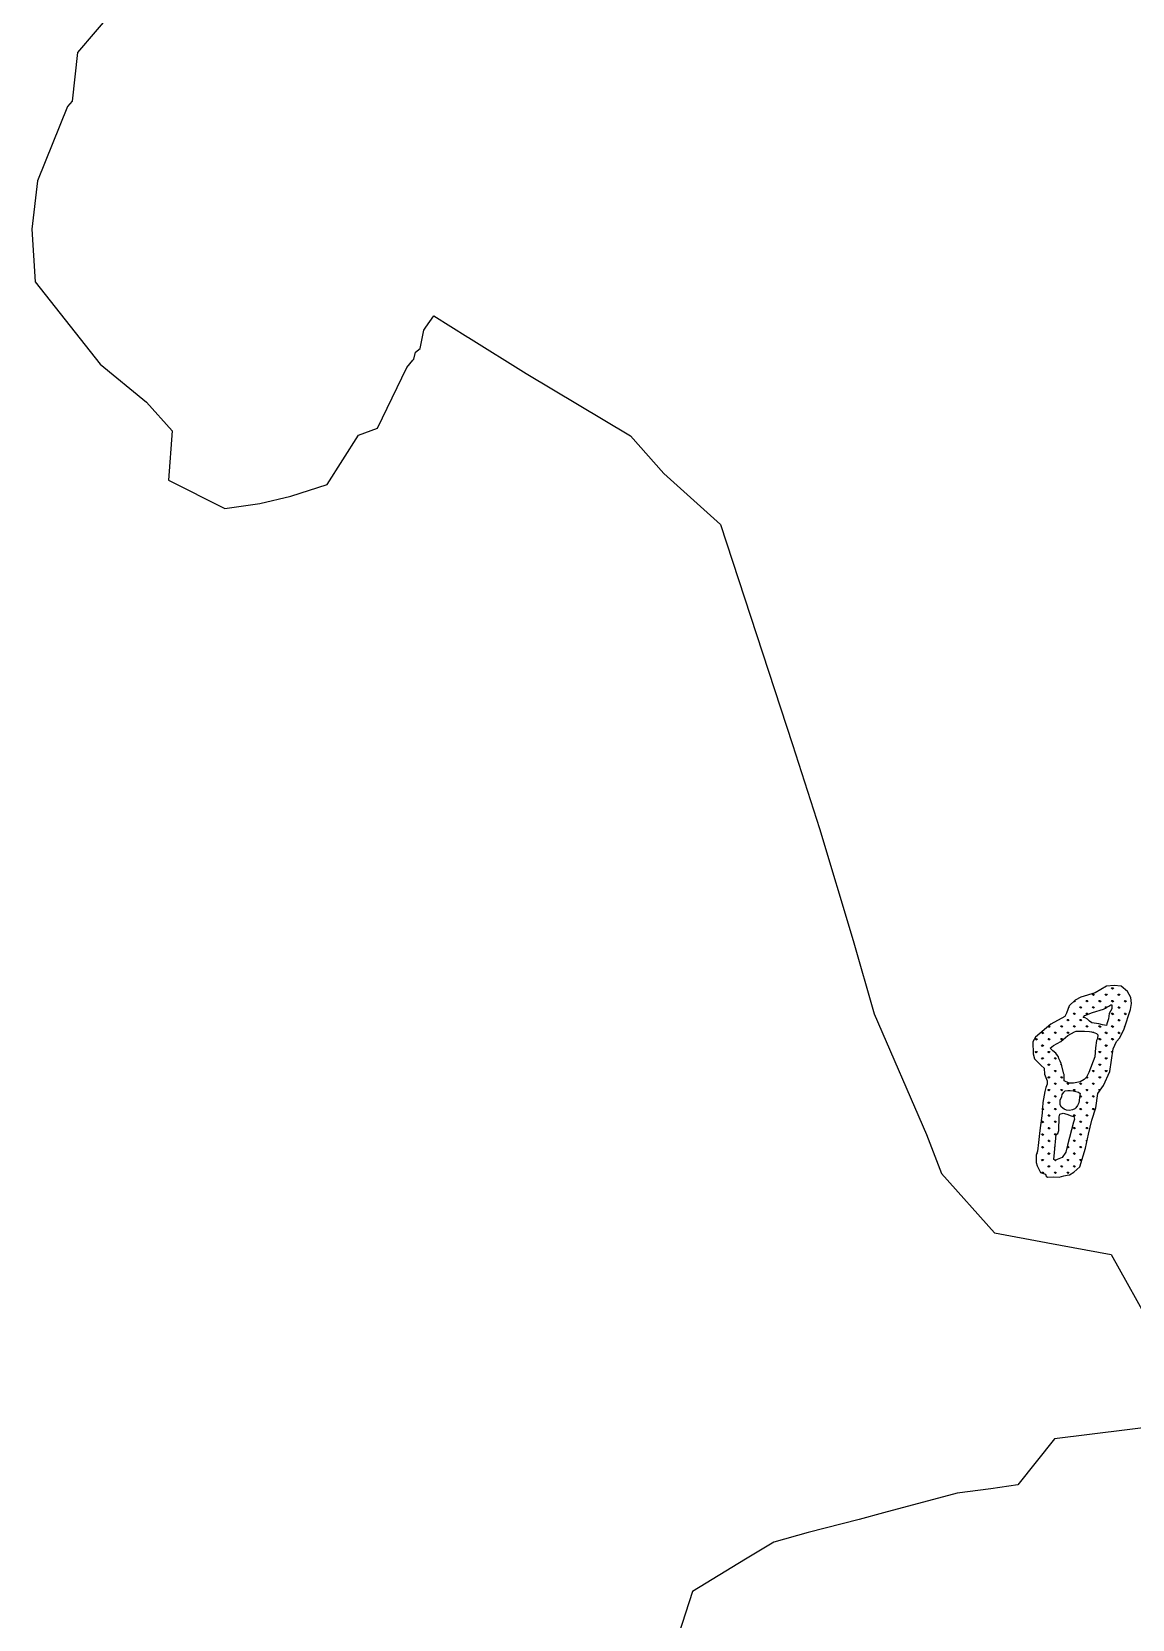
# Model space of a CAD drawing. Header units: metres. Extents: x 273377 to 358923, y 1974345 to 2116525.
# Drawn here: x 287278 to 290340, y 1993790 to 1998208 of the extents above; entities that cross this region are included whole.
import ezdxf

# ---------------------------------------------------------------- set-up
doc = ezdxf.new("R2010")
doc.units = ezdxf.units.M
doc.header["$MEASUREMENT"] = 0
for name, color, linetype in [('DISTRICT BOUNDRY', 86, 'Continuous'), ('MANGROOVE BUFFER ZONE', 120, 'Continuous'), ('MANGROOVES BUFFER ZONE', 120, 'Continuous')]:
    doc.layers.add(name, color=color, linetype=linetype)

msp = doc.modelspace()

# ---------------------------------------------------------------- hatches: boundary and pattern name
at = {"layer": 'MANGROOVE BUFFER ZONE'}
h = msp.add_hatch(dxfattribs=at)
h.set_pattern_fill('GRASS', color=256, scale=25)
h.paths.add_polyline_path([(290317.5, 1995433.1), (290335.1, 1995486.9), (290337.9, 1995503.5), (290336.3, 1995521), (290326.4, 1995537.3), (290309.1, 1995552.2), (290289.3, 1995554), (290268.2, 1995552.4), (290236.7, 1995533.8), (290197, 1995521.2), (290180.9, 1995512.8), (290164.5, 1995497), (290156.8, 1995476.7), (290152.4, 1995467.8), (290113.5, 1995446), (290070.7, 1995409.9), (290063.2, 1995397.1), (290063.8, 1995364.1), (290068.1, 1995349.6), (290086.3, 1995331.1), (290094.7, 1995323.8), (290095.5, 1995306.8), (290102.8, 1995288.8), (290103.1, 1995279.2), (290099.1, 1995270), (290096.9, 1995259.2), (290091.6, 1995228.3), (290089.7, 1995199.1), (290083.1, 1995150.4), (290078.9, 1995117.3), (290076.7, 1995092.9), (290072.5, 1995081.6), (290072.9, 1995061.4), (290075.3, 1995052.3), (290084.4, 1995033.4), (290098.3, 1995028.8), (290100, 1995023.3), (290104.4, 1995020.9), (290121.6, 1995021.3), (290136.2, 1995021), (290149.6, 1995024.3), (290158.7, 1995026.5), (290165.7, 1995026.8), (290177.1, 1995034.5), (290194.5, 1995049.5), (290210.1, 1995101.1), (290218.3, 1995140.3), (290227.8, 1995179), (290238.5, 1995213.2), (290244.5, 1995253.5), (290259.7, 1995275.8), (290277.1, 1995314.5), (290287, 1995377.8), (290295.9, 1995398.1), (290305.8, 1995408.3)])
h.paths.add_polyline_path([(290244.2, 1995416.8), (290243.2, 1995406.4), (290240.9, 1995401.3), (290237.3, 1995380.8), (290235.8, 1995355.1), (290219.3, 1995311.7), (290212.3, 1995298.9), (290205.9, 1995292.6), (290195.1, 1995286.2), (290176.4, 1995282.1), (290164.6, 1995282.2), (290150.1, 1995288.6), (290150.4, 1995306.2), (290149.9, 1995308.5), (290142.4, 1995336.5), (290139.4, 1995343), (290136.1, 1995351.1), (290134.9, 1995355.6), (290132.4, 1995358.9), (290127.6, 1995365.8), (290118.6, 1995372.4), (290116.1, 1995375.3), (290111.7, 1995380), (290120.4, 1995386.9), (290141, 1995397.8), (290161.1, 1995415), (290179.2, 1995424.6), (290183.5, 1995426.5), (290191.8, 1995426.7), (290207, 1995426.7), (290221.1, 1995425.7), (290226.7, 1995424.8), (290235.8, 1995422.2), (290240.4, 1995420.2)], flags=16)
h.paths.add_polyline_path([(290256.9, 1995444.1), (290246.5, 1995447.6), (290234, 1995449.5), (290227.8, 1995450.3), (290221.4, 1995454.6), (290215.2, 1995459.8), (290209.1, 1995463.6), (290203.4, 1995464.8), (290207.6, 1995470.7), (290229.4, 1995479.1), (290259.5, 1995488.3), (290265.6, 1995491.3), (290269.4, 1995493.9), (290274.5, 1995496.4), (290277.2, 1995498.3), (290280, 1995500.3), (290282.1, 1995500.4), (290283.5, 1995500), (290283.2, 1995496.1), (290283, 1995489.2), (290275.7, 1995475.9), (290273.8, 1995461.6), (290269.5, 1995447.6), (290268.1, 1995442.9)], flags=16)
h.paths.add_polyline_path([(290190.2, 1995256.7), (290194.8, 1995253.7), (290194.1, 1995248.6), (290191, 1995227.5), (290188, 1995220.3), (290183.2, 1995213.6), (290180.4, 1995211.1), (290173.7, 1995207.8), (290165.3, 1995206.5), (290157.1, 1995207.1), (290150.3, 1995209.9), (290142.8, 1995215.1), (290139, 1995221.7), (290139.7, 1995234.6), (290143.8, 1995245.3), (290144.7, 1995250.5), (290149.3, 1995256.7), (290153.3, 1995260.6), (290160.6, 1995262), (290167.2, 1995262), (290176, 1995260.8), (290183.3, 1995258.6)], flags=16)
h.paths.add_polyline_path([(290177.5, 1995189), (290179.2, 1995181.9), (290176.2, 1995173.3), (290171.2, 1995152.2), (290160.2, 1995109.2), (290154.9, 1995090.6), (290145.2, 1995075.5), (290126.5, 1995067.9), (290121.5, 1995069.4), (290123.9, 1995089.5), (290128, 1995139.1), (290133, 1995142), (290136.1, 1995150), (290136.5, 1995188.6), (290138.5, 1995195.5), (290147.9, 1995198.5), (290157.6, 1995195.8), (290170.4, 1995191.7)], flags=16)

# ---------------------------------------------------------------- linework, layer by layer
at = {"layer": 'DISTRICT BOUNDRY'}
for points in [[(287601.8, 1998381.6, 0), (287405.8, 1998150.6, 0), (287390.2, 1998014.8, 0), (287377.4, 1998000.3, 0), (287294.2, 1997793.3, 0), (287278.1, 1997658.9, 0), (287287.4, 1997511.9, 0), (287468.4, 1997282.5, 0), (287596.9, 1997177.1, 0), (287669, 1997097.5, 0), (287658.3, 1996960.4, 0), (287815.1, 1996881.7, 0), (287912.5, 1996895.3, 0), (287999.1, 1996915.3, 0), (288099.8, 1996948.4, 0), (288186.9, 1997085.5, 0), (288239.9, 1997104.8, 0), (288321.5, 1997273.9, 0), (288338.7, 1997294.5, 0), (288340.9, 1997297.2, 0), (288345.4, 1997315.9, 0), (288358.9, 1997326.9, 0), (288369, 1997377.5, 0), (288374.8, 1997385.9, 0), (288396.7, 1997417.5, 0), (288491.3, 1997358.3, 0), (288493.6, 1997356.8, 0), (288653.3, 1997256.5, 0), (288944, 1997083.6, 0), (289036.5, 1996979.1, 0), (289194.6, 1996837.2, 0), (289394.3, 1996224.9, 0), (289469.8, 1995990.8, 0), (289563.5, 1995678.8, 0), (289622.3, 1995475.3, 0), (289767.2, 1995139, 0), (289809.1, 1995030.9, 0), (289957, 1994865.4, 0), (290100.7, 1994838.7, 0), (290105.5, 1994837.8, 0), (290281.6, 1994805.2, 0), (290397.5, 1994597.3, 0)], [(290527.6, 1994342.6, 0), (290123.7, 1994292.4, 0), (290021.7, 1994164.1, 0), (289946.2, 1994153.1, 0), (289853.1, 1994141.7, 0), (289648, 1994086.8, 0), (289580, 1994068.4, 0), (289438.5, 1994031.5, 0), (289342.8, 1994005.2, 0), (289263.6, 1993958, 0), (289116.2, 1993867.6, 0), (289068.4, 1993718, 0)]]:
    msp.add_polyline3d(points, dxfattribs=at)
at = {"layer": 'MANGROOVES BUFFER ZONE', "flags": 128}
for points in [[(290244.5, 1995253.5), (290259.7, 1995275.8), (290277.1, 1995314.5), (290287, 1995377.8), (290295.9, 1995398.1), (290305.8, 1995408.3), (290317.5, 1995433.1), (290335.1, 1995486.9), (290337.9, 1995503.5), (290336.3, 1995521), (290326.4, 1995537.3), (290309.1, 1995552.2), (290289.3, 1995554), (290268.2, 1995552.4), (290236.7, 1995533.8), (290197, 1995521.2), (290180.9, 1995512.8), (290164.5, 1995497), (290156.8, 1995476.7), (290152.4, 1995467.8), (290113.5, 1995446), (290070.7, 1995409.9), (290063.2, 1995397.1), (290063.8, 1995364.1), (290068.1, 1995349.6), (290086.3, 1995331.1), (290094.7, 1995323.8), (290095.5, 1995306.8), (290102.8, 1995288.8), (290103.1, 1995279.2), (290099.1, 1995270), (290096.9, 1995259.2), (290091.6, 1995228.3), (290089.7, 1995199.1), (290083.1, 1995150.4), (290078.9, 1995117.3), (290076.7, 1995092.9), (290072.5, 1995081.6), (290072.9, 1995061.4), (290075.3, 1995052.3), (290084.4, 1995033.4), (290098.3, 1995028.8), (290100, 1995023.3), (290104.4, 1995020.9), (290121.6, 1995021.3), (290136.2, 1995021), (290149.6, 1995024.3), (290158.7, 1995026.5), (290165.7, 1995026.8), (290177.1, 1995034.5), (290194.5, 1995049.5), (290210.1, 1995101.1), (290218.3, 1995140.3), (290227.8, 1995179), (290238.5, 1995213.2)], [(290227.8, 1995450.3), (290221.4, 1995454.6), (290215.2, 1995459.8), (290209.1, 1995463.6), (290203.4, 1995464.8), (290207.6, 1995470.7), (290229.4, 1995479.1), (290259.5, 1995488.3), (290265.6, 1995491.3), (290269.4, 1995493.9), (290274.5, 1995496.4), (290277.2, 1995498.3), (290280, 1995500.3), (290282.1, 1995500.4), (290283.5, 1995500), (290283.2, 1995496.1), (290283, 1995489.2), (290275.7, 1995475.9), (290273.8, 1995461.6), (290269.5, 1995447.6), (290268.1, 1995442.9), (290256.9, 1995444.1), (290246.5, 1995447.6), (290234, 1995449.5)], [(290150.1, 1995288.6), (290150.4, 1995306.2), (290149.9, 1995308.5), (290142.4, 1995336.5), (290139.4, 1995343), (290136.1, 1995351.1), (290134.9, 1995355.6), (290132.4, 1995358.9), (290127.6, 1995365.8), (290118.6, 1995372.4), (290116.1, 1995375.3), (290111.7, 1995380), (290120.4, 1995386.9), (290141, 1995397.8), (290161.1, 1995415), (290179.2, 1995424.6), (290183.5, 1995426.5), (290191.8, 1995426.7), (290207, 1995426.7), (290221.1, 1995425.7), (290226.7, 1995424.8), (290235.8, 1995422.2), (290240.4, 1995420.2), (290244.2, 1995416.8), (290243.2, 1995406.4), (290240.9, 1995401.3), (290237.3, 1995380.8), (290235.8, 1995355.1), (290219.3, 1995311.7), (290212.3, 1995298.9), (290205.9, 1995292.6), (290195.1, 1995286.2), (290176.4, 1995282.1), (290164.6, 1995282.2)], [(290144.7, 1995250.5), (290149.3, 1995256.7), (290153.3, 1995260.6), (290160.6, 1995262), (290167.2, 1995262), (290176, 1995260.8), (290183.3, 1995258.6), (290190.2, 1995256.7), (290194.8, 1995253.7), (290194.1, 1995248.6), (290191, 1995227.5), (290188, 1995220.3), (290183.2, 1995213.6), (290180.4, 1995211.1), (290173.7, 1995207.8), (290165.3, 1995206.5), (290157.1, 1995207.1), (290150.3, 1995209.9), (290142.8, 1995215.1), (290139, 1995221.7), (290139.7, 1995234.6), (290143.8, 1995245.3)], [(290147.9, 1995198.5), (290157.6, 1995195.8), (290170.4, 1995191.7), (290177.5, 1995189), (290179.2, 1995181.9), (290176.2, 1995173.3), (290171.2, 1995152.2), (290160.2, 1995109.2), (290154.9, 1995090.6), (290145.2, 1995075.5), (290126.5, 1995067.9), (290121.5, 1995069.4), (290123.9, 1995089.5), (290128, 1995139.1), (290133, 1995142), (290136.1, 1995150), (290136.5, 1995188.6), (290138.5, 1995195.5)]]:
    msp.add_lwpolyline(points, close=True, dxfattribs=at)

doc.saveas('drawing.dxf')
